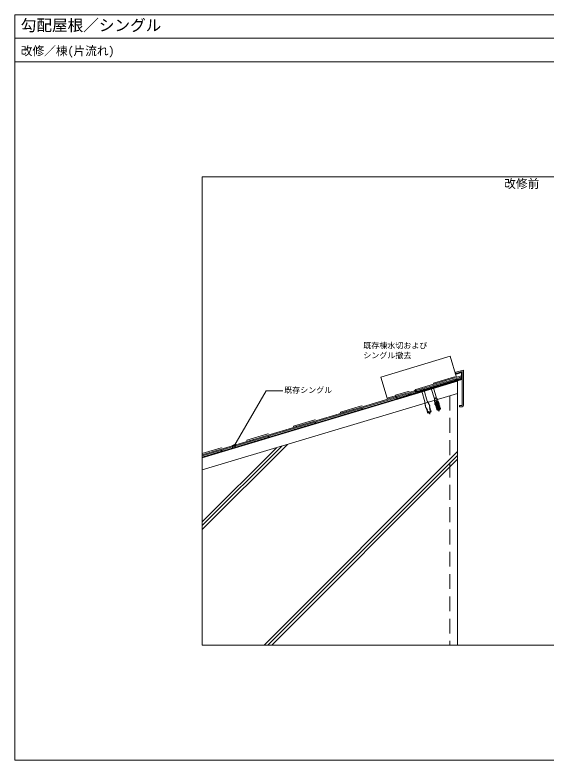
# Model space of a CAD drawing. Units: millimetres, scale not verified. Extents: x -1380 to 1380, y -955 to 955.
# Drawn here: x -1380 to -20, y -955 to 955 of the extents above; entities that cross this region are included whole.
import ezdxf
from ezdxf.enums import TextEntityAlignment as Align

# ---------------------------------------------------------------- set-up
doc = ezdxf.new("R2010")
doc.units = ezdxf.units.MM
doc.header["$LTSCALE"] = 3
doc.linetypes.add('USER1', pattern=[19.05, 12.7, -6.35])
for name, color, linetype, lineweight in [('0-0_0', 7, 'Continuous', 18), ('0-1_HATCH', 9, 'Continuous', 18), ('0-2_KUTAI', 3, 'Continuous', 18), ('0-3_BOUSUI', 1, 'Continuous', 18), ('0-4_MOJI', 7, 'Continuous', 18), ('0-6_KANAMONO', 4, 'Continuous', 18), ('0-7_single', 6, 'Continuous', 18), ('0-8_KANAMONO_SCREW', 4, 'Continuous', 18), ('0-9_WAKU', 7, 'Continuous', 18)]:
    doc.layers.add(name, color=color, linetype=linetype, lineweight=lineweight)
doc.styles.add('ＭＳ ゴシック', font='')
doc.styles.get('ＭＳ ゴシック').set_extended_font_data('MS Gothic')

msp = doc.modelspace()

# ---------------------------------------------------------------- linework, layer by layer
at = {"layer": '0-0_0'}
msp.add_line((-1380.021, 894.987), (1379.979, 894.987), dxfattribs=at)
at = {"layer": '0-1_HATCH'}
for p, q in [((-900.021, -363.738), (-682.107, -145.824)), ((-900.021, -353.839), (-696.249, -150.067)), ((-900.021, -343.939), (-710.391, -154.31)), ((-742.005, -660.013), (-246.115, -164.123)), ((-732.106, -660.013), (-246.115, -174.022)), ((-722.206, -660.013), (-246.115, -183.922))]:
    msp.add_line(p, q, dxfattribs=at)
at = {"layer": '0-2_KUTAI'}
for p, q in [((-900.021, -179.878), (-246.115, 16.294)), ((-246.115, 16.294), (-246.115, -660.013)), ((-900.021, -211.198), (-246.115, -15.027))]:
    msp.add_line(p, q, dxfattribs=at)
at = {"layer": '0-2_KUTAI', "linetype": 'USER1'}
msp.add_line((-266.115, -21.027), (-266.115, -660.013), dxfattribs=at)
at = {"layer": '0-3_BOUSUI'}
msp.add_lwpolyline([(-236.115, 23.992), (-350.422, -10.3), (-353.405, -13.283), (-400.448, -27.396), (-401.939, -28.887), (-900.021, -178.312)], dxfattribs=at)
msp.add_lwpolyline([(-246.402, 17.252), (-246.115, 16.294), (-399.367, -29.682), (-399.655, -28.724)], close=True, dxfattribs=at)
at = {"layer": '0-4_MOJI'}
for p, q in [((-265.211, 79.949), (-442.982, 26.617)), ((-248.989, 25.872), (-265.211, 79.949)), ((-426.759, -27.459), (-442.982, 26.617))]:
    msp.add_line(p, q, dxfattribs=at)
msp.add_lwpolyline([(-819.306, -151.174), (-736.843, -8.343), (-694.043, -8.343)], dxfattribs=at)
msp.add_circle((-819.306, -151.174), 4, dxfattribs=at)
at = {"layer": '0-6_KANAMONO'}
for p, q in [((-236.69, 40.002), (-249.41, 36.186)), ((-234.115, 22.426), (-234.115, 38.087))]:
    msp.add_line(p, q, dxfattribs=at)
for points in [[(-231.115, -46.156), (-231.115, 44.807), (-250.272, 39.06), (-249.41, 36.186), (-234.115, 40.775), (-234.115, -46.156), (-241.115, -46.156), (-241.115, -49.156), (-234.115, -49.156)], [(-249.41, 36.186), (-248.835, 34.271), (-236.115, 38.087), (-236.115, 22.426), (-349.629, -11.628), (-349.054, -13.544), (-235.54, 20.51)]]:
    msp.add_lwpolyline(points, dxfattribs=at)
for centre, radius, start, end in [((-236.115, 38.087), 2, 0, 106.69924), ((-236.115, 22.426), 2, 286.69924, 360), ((-234.115, -46.156), 3, 270, 0)]:
    msp.add_arc(centre, radius, start, end, dxfattribs=at)
at = {"layer": '0-7_single'}
for points in [[(-252.786, 18.991), (-350.422, -10.3), (-353.405, -13.283), (-367.294, -17.45), (-372.744, -16.161), (-401.929, -24.917), (-403.42, -26.408), (-486.821, -51.428), (-492.271, -50.14), (-545.67, -66.16), (-546.475, -63.478), (-492.357, -47.243), (-486.907, -48.531), (-404.901, -23.929), (-403.409, -22.438), (-372.83, -13.264), (-367.38, -14.552), (-354.886, -10.804), (-351.903, -7.821), (-253.59, 21.673)], [(-236.115, 23.992), (-248.141, 20.385), (-253.59, 21.673), (-351.903, -7.821), (-354.886, -10.804), (-367.38, -14.552), (-372.83, -13.264), (-403.409, -22.438), (-404.901, -23.929), (-425.942, -30.241), (-426.746, -27.559), (-406.382, -21.45), (-404.89, -19.959), (-372.916, -10.366), (-367.466, -11.655), (-356.367, -8.325), (-353.384, -5.342), (-253.676, 24.57), (-248.227, 23.282), (-236.92, 26.674)], [(-236.115, 26.915), (-248.227, 23.282), (-253.676, 24.57), (-307.075, 8.551), (-307.88, 11.233), (-253.762, 27.468), (-248.313, 26.18), (-236.92, 29.597)], [(-371.939, -18.843), (-400.448, -27.396), (-401.939, -28.887), (-486.735, -54.326), (-492.185, -53.038), (-606.549, -87.347), (-611.999, -86.059), (-665.398, -102.078), (-666.203, -99.396), (-612.085, -83.161), (-606.635, -84.449), (-492.271, -50.14), (-486.821, -51.428), (-403.42, -26.408), (-401.929, -24.917), (-372.744, -16.161)], [(-491.38, -55.719), (-606.463, -90.244), (-611.913, -88.956), (-726.278, -123.265), (-731.727, -121.977), (-785.127, -137.997), (-785.931, -135.315), (-731.813, -119.08), (-726.364, -120.368), (-611.999, -86.059), (-606.549, -87.347), (-492.185, -53.038)]]:
    msp.add_lwpolyline(points, close=True, dxfattribs=at)
for points in [[(-900.021, -169.542), (-851.542, -154.998), (-846.092, -156.286), (-731.727, -121.977), (-726.278, -123.265), (-611.913, -88.956), (-611.109, -91.638), (-726.192, -126.163), (-731.642, -124.875), (-846.006, -159.184), (-851.456, -157.896), (-900.021, -172.465)], [(-900.021, -172.465), (-851.456, -157.896), (-846.006, -159.184), (-731.642, -124.875), (-730.837, -127.556), (-845.92, -162.081), (-851.37, -160.793), (-900.021, -175.388), (-851.37, -160.793), (-850.565, -163.475), (-900.021, -178.312)]]:
    msp.add_lwpolyline(points, dxfattribs=at)
at = {"layer": '0-8_KANAMONO_SCREW'}
for p, q in [((-316.019, 0.23), (-307.59, 2.759)), ((-315.875, -0.249), (-316.019, 0.23)), ((-315.875, -0.249), (-307.446, 2.28)), ((-315.084, -0.743), (-315.875, -0.249)), ((-313.816, -2.241), (-308.069, -0.517)), ((-313.05, -2.011), (-308.835, -0.747)), ((-300.54, -25.612), (-306.287, -27.336)), ((-300.253, -26.57), (-306, -28.294)), ((-299.966, -27.528), (-305.713, -29.252)), ((-301.804, -39.496), (-298.667, -36.701)), ((-301.786, -33.294), (-301.019, -33.064)), ((-301.731, -37.304), (-299.591, -35.398)), ((-301.697, -35.148), (-300.455, -34.041)), ((-301.301, -41.174), (-297.676, -37.944)), ((-297.67, -37.964), (-292.111, -56.493)), ((-294.362, -39.941), (-295.584, -35.871)), ((-295.222, -37.076), (-294.946, -36.993)), ((-304.779, -38.629), (-303.557, -42.7)), ((-304.417, -39.834), (-304.694, -39.917)), ((-303.557, -42.7), (-301.977, -42.748)), ((-302.983, -44.616), (-302.408, -46.531)), ((-302.408, -46.531), (-300.828, -46.579)), ((-301.546, -44.185), (-302.098, -44.35)), ((-301.977, -42.748), (-301.546, -44.185)), ((-296.326, -57.757), (-301.884, -39.229)), ((-300.397, -48.016), (-301.833, -48.447)), ((-301.833, -48.447), (-301.259, -50.363)), ((-301.259, -50.363), (-299.678, -50.41)), ((-300.828, -46.579), (-300.397, -48.016)), ((-300.798, -42.852), (-297.173, -39.622)), ((-299.247, -51.847), (-300.684, -52.278)), ((-300.294, -44.529), (-296.669, -41.3)), ((-299.791, -46.207), (-296.166, -42.978)), ((-299.678, -50.41), (-299.247, -51.847)), ((-298.098, -55.678), (-299.535, -56.109)), ((-299.288, -47.885), (-295.663, -44.655)), ((-298.784, -49.563), (-295.159, -46.333)), ((-298.529, -54.242), (-298.098, -55.678)), ((-298.281, -51.24), (-294.656, -48.011)), ((-297.778, -52.918), (-294.153, -49.688)), ((-293.127, -60.764), (-297.533, -53.734)), ((-297.094, -54.435), (-293.649, -51.366)), ((-296.239, -55.799), (-293.302, -53.183)), ((-295.383, -57.164), (-293.254, -55.266)), ((-294.672, -42.122), (-295.224, -42.288)), ((-294.506, -44.683), (-293.213, -43.773)), ((-293.213, -43.773), (-293.788, -41.857)), ((-293.318, -52.47), (-293.127, -60.764)), ((-291.489, -49.52), (-292.926, -49.951)), ((-292.064, -47.604), (-292.638, -45.688)), ((-292.207, -52.345), (-290.914, -51.435)), ((-291.776, -53.782), (-292.207, -52.345)), ((-292.111, -56.493), (-290.579, -56.033)), ((-290.339, -53.351), (-291.776, -53.782)), ((-290.914, -51.435), (-291.489, -49.52)), ((-290.579, -56.033), (-290.052, -54.309)), ((-290.052, -54.309), (-290.339, -53.351)), ((-297.858, -58.217), (-296.326, -57.757)), ((-294.528, -58.528), (-293.206, -57.349)), ((-293.673, -59.892), (-293.158, -59.433))]:
    msp.add_line(p, q, dxfattribs=at)
at = {"layer": '0-8_KANAMONO_SCREW', "linetype": 'USER1'}
for p, q in [((-318.891, -44.177), (-319.168, -44.26)), ((-316.057, -63.676), (-314.525, -63.217)), ((-313.998, -61.492), (-314.525, -63.217))]:
    msp.add_line(p, q, dxfattribs=at)
at = {"layer": '0-8_KANAMONO_SCREW'}
for points in [[(-299.966, -27.528), (-308.069, -0.517), (-307.485, 1.015), (-307.628, 1.494), (-315.291, -0.805), (-315.147, -1.283), (-307.485, 1.015)], [(-307.59, 2.759), (-307.446, 2.28), (-307.835, 1.432)], [(-315.147, -1.283), (-313.816, -2.241), (-305.713, -29.252)], [(-300.684, -52.278), (-300.109, -54.194), (-298.529, -54.242)], [(-299.535, -56.109), (-299.247, -57.067), (-297.858, -58.217)], [(-295.224, -42.288), (-295.655, -40.851), (-294.362, -39.941)], [(-292.638, -45.688), (-294.075, -46.119), (-294.506, -44.683)], [(-292.926, -49.951), (-293.357, -48.514), (-292.064, -47.604)]]:
    msp.add_lwpolyline(points, dxfattribs=at)
at = {"layer": '0-8_KANAMONO_SCREW', "linetype": 'USER1'}
for points in [[(-323.911, -34.712), (-332.015, -7.701), (-331.43, -6.168), (-331.574, -5.689), (-331.781, -5.752), (-331.392, -4.904), (-331.536, -4.425), (-339.964, -6.954), (-339.821, -7.433), (-339.03, -7.926), (-339.237, -7.988), (-339.093, -8.467), (-337.761, -9.425), (-329.658, -36.436)], [(-328.724, -45.813), (-328.363, -47.018), (-328.639, -47.101)], [(-326.928, -51.799), (-326.354, -53.715), (-324.773, -53.763), (-324.342, -55.2), (-325.779, -55.631), (-325.204, -57.546), (-323.624, -57.594), (-323.193, -59.031), (-324.63, -59.462), (-324.055, -61.378), (-322.475, -61.425), (-322.044, -62.862), (-323.48, -63.293), (-323.193, -64.251), (-321.804, -65.4), (-320.272, -64.941), (-321.478, -60.918), (-317.072, -67.948), (-317.264, -59.653), (-316.057, -63.676), (-314.525, -63.217), (-313.998, -61.492), (-314.285, -60.535), (-315.722, -60.966), (-316.153, -59.529), (-314.86, -58.619), (-315.435, -56.703), (-316.871, -57.134), (-317.302, -55.698), (-316.009, -54.788), (-316.584, -52.872), (-318.021, -53.303), (-318.452, -51.866), (-317.159, -50.956), (-317.733, -49.041)]]:
    msp.add_lwpolyline(points, dxfattribs=at)
for centre, radius, start, end in [((-297.996, -38.017), 31.702, 177.14011, 194.23472), ((-349.475, -53.461), 31.702, 16.8888, 36.25838), ((-322.992, -47.705), 5.68, 173.89442, 226.12121), ((-323.274, -47.79), 5.68, 347.27727, 39.50407)]:
    msp.add_arc(centre, radius, start, end, dxfattribs=at)
at = {"layer": '0-8_KANAMONO_SCREW'}
for centre, radius, start, end in [((-274.05, -30.834), 31.702, 177.14011, 194.23472), ((-292.434, -36.418), 9.86, 161.5285, 196.56326), ((-307.107, -40.82), 9.86, 16.83523, 51.86999), ((-325.529, -46.277), 31.702, 19.16377, 36.25838), ((-299.328, -40.606), 5.68, 347.27727, 39.50407), ((-299.046, -40.521), 5.68, 173.89442, 226.12121), ((-298.161, -40.256), 5.68, 205.57736, 226.12121), ((-300.213, -40.872), 5.68, 347.27727, 7.82113)]:
    msp.add_arc(centre, radius, start, end, dxfattribs=at)
at = {"layer": '0-9_WAKU'}
for points in [[(-1380.021, -955.013), (1379.979, -955.013), (1379.979, 954.987), (-1380.021, 954.987)], [(1379.979, 834.987), (-1380.021, 834.987), (-1380.021, 954.987), (1379.979, 954.987)], [(-900.021, -660.013), (899.979, -660.013), (899.979, 539.987), (-900.021, 539.987)]]:
    msp.add_lwpolyline(points, close=True, dxfattribs=at)

# ---------------------------------------------------------------- texts
at = {"layer": '0-4_MOJI', "style": 'ＭＳ ゴシック'}
for s, p in [('既存棟水切および', (-487.715, 95.554)), ('シングル撤去', (-487.715, 70.554)), ('既存シングル', (-690.489, -18.343))]:
    msp.add_text(s, height=14.66, dxfattribs=at).set_placement(p, align=Align.BOTTOM_LEFT)
at = {"layer": '0-9_WAKU', "style": 'ＭＳ ゴシック'}
for s, height, p in [('勾配屋根／シングル', 29.33, (-1365.021, 904.987)), ('改修／棟(片流れ)', 21.99, (-1365.021, 844.987)), ('改修前', 21.99, (-126.975, 504.625))]:
    msp.add_text(s, height=height, dxfattribs=at).set_placement(p, align=Align.BOTTOM_LEFT)

doc.saveas('drawing.dxf')
